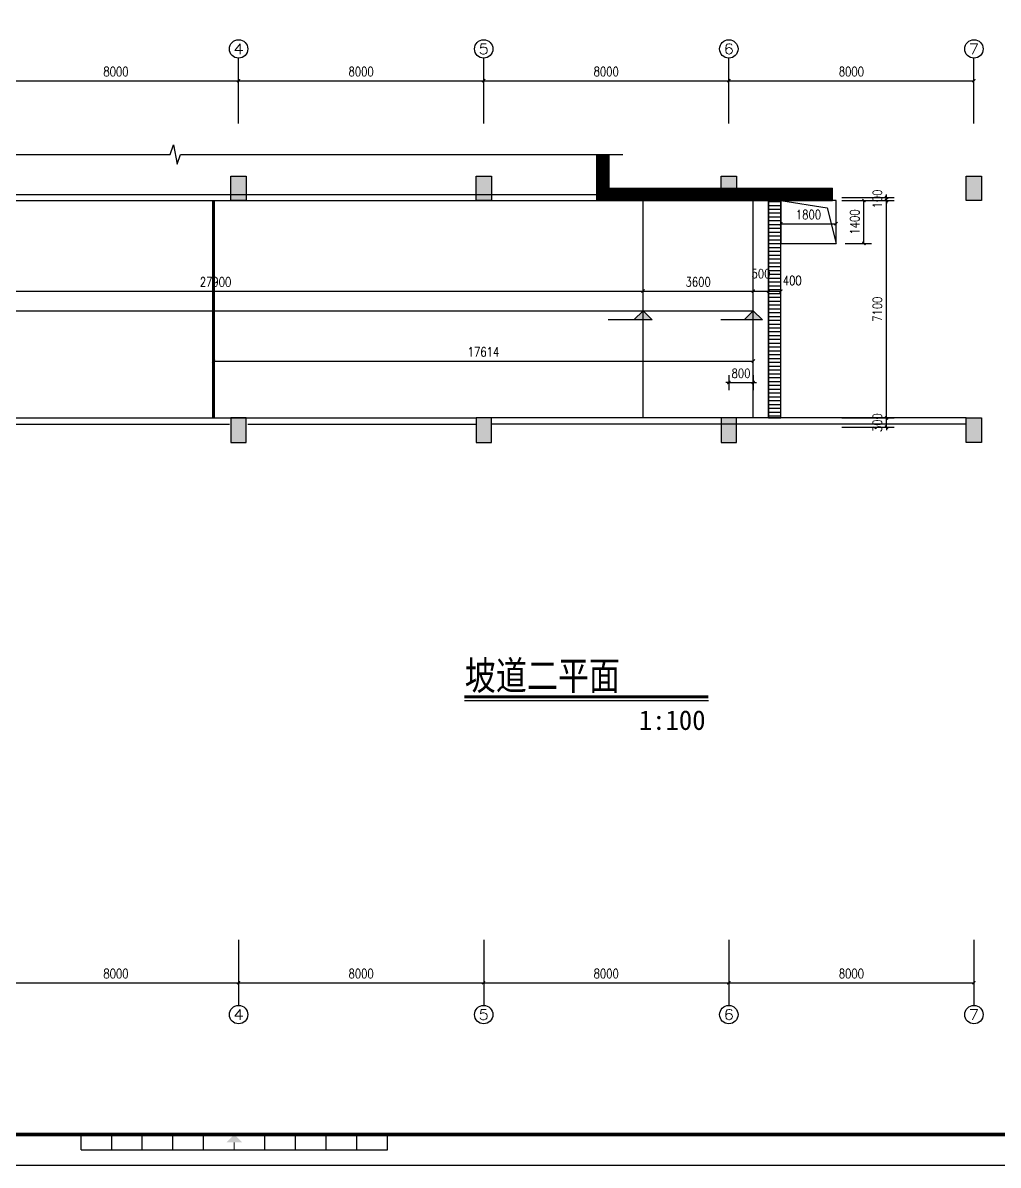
# Model space of a CAD drawing. Extents: x -1348811 to 123514, y -640545 to 749356.
# Drawn here: x -783208 to -751379, y 212828 to 250130 of the extents above; entities that cross this region are included whole.
import ezdxf
from ezdxf.enums import TextEntityAlignment as Align

# ---------------------------------------------------------------- set-up
doc = ezdxf.new("R2010")
doc.units = 0
doc.header["$LTSCALE"] = 10
doc.header["$MEASUREMENT"] = 0
doc.linetypes.add('DASH', pattern=[0.35, 0.25, -0.1])
doc.layers.get('0').update_dxf_attribs({"linetype": 'CONTINUOUS'})
doc.layers.get('Defpoints').update_dxf_attribs({"linetype": 'CONTINUOUS'})
for name, color, linetype in [('A-STAIRS', 9, 'CONTINUOUS'), ('AXIS', 3, 'CONTINUOUS'), ('AXIS_TEXT', 7, 'CONTINUOUS'), ('COLU', 1, 'CONTINUOUS'), ('COLU_HATCH', 252, 'CONTINUOUS'), ('DIM_SYMB', 3, 'CONTINUOUS'), ('PUB_HATCH', 9, 'CONTINUOUS'), ('STAIR', 9, 'CONTINUOUS'), ('STAIRS', 9, 'CONTINUOUS'), ('TK', 7, 'CONTINUOUS'), ('wall', 8, 'CONTINUOUS'), ('图框', 7, 'CONTINUOUS')]:
    doc.layers.add(name, color=color, linetype=linetype)
doc.styles.add('_TCH_AXIS', font='COMPLEX', dxfattribs={"bigfont": 'GBCBIG'})
doc.styles.add('DIM_FONT', font='SIMPLEX', dxfattribs={"width": 0.8, "bigfont": 'HZTXT'})
doc.styles.add('STYLE5', font='simhei.ttf', dxfattribs={"width": 0.7})
doc.styles.add('TKZ1', font='tjromant.shx', dxfattribs={"width": 0.7, "bigfont": 'tjhts.shx'})
doc.dimstyles.new('DIMN', dxfattribs={"dimtxt": 300, "dimasz": 100, "dimexe": 250, "dimexo": 300, "dimgap": 150, "dimtad": 1, "dimdec": 0, "dimzin": 0, "dimdsep": 46, "dimtxsty": 'DIM_FONT', "dimblk": 'ARCHTICK', "dimcen": 0.09, "dimclrt": 7, "dimazin": 2, "dimtfac": 1, "dimtdec": 0, "dimtix": 1, "dimtmove": 2, "dimatfit": 3, "dimfxl": 0, "dimtolj": 1, "dimtzin": 0, "dimarcsym": 0})

# ---------------------------------------------------------------- blocks, each defined once
blk = doc.blocks.new('TJAD_TK_A1')
at = {"layer": '图框'}
for p, q in [((870.88, 361.45), (870.88, 366.45)), ((880.88, 361.45), (880.88, 366.45)), ((890.88, 361.45), (890.88, 366.45)), ((900.88, 361.45), (900.88, 366.45)), ((910.88, 361.45), (910.88, 366.45)), ((930.88, 361.45), (930.88, 366.45)), ((940.88, 361.45), (940.88, 366.45)), ((950.88, 361.45), (950.88, 366.45)), ((960.88, 361.45), (960.88, 366.45)), ((970.88, 361.45), (970.88, 366.45)), ((870.88, 361.45), (970.88, 361.45)), ((500.38, 356.45), (1341.38, 356.45))]:
    blk.add_line(p, q, dxfattribs=at)
at = {"layer": '图框', "const_width": 1.2}
blk.add_lwpolyline([(1331.38, 940.45), (525.38, 940.45), (525.38, 366.45), (1331.38, 366.45)], close=True, dxfattribs=at)
at = {"layer": '图框', "const_width": 0.3}
blk.add_lwpolyline([(920.88, 363.95), (920.88, 361.45)], dxfattribs=at)
at = {"layer": '图框'}
blk.add_solid([(918.38, 363.95), (923.38, 363.95), (920.88, 366.45)], dxfattribs=at)
blk = doc.blocks.new('TJAD_图框_A1')
at = {"layer": '图框'}
blk.add_blockref('TJAD_TK_A1', (0, 0), dxfattribs=at)
blk = doc.blocks.new('_ArchTick')
at = {"color": 0, "linetype": 'ByBlock', "const_width": 0.4}
blk.add_lwpolyline([(-0.5, -0.5), (0.5, 0.5)], dxfattribs=at)
blk = doc.blocks.new('*D2139')
at = {"layer": 'AXIS', "color": 0, "lineweight": -2}
for p, q in [((-760169, 238386), (-760269, 238386)), ((-760169, 238628), (-760169, 238136)), ((-760169, 238386), (-759369, 238386)), ((-759369, 238628), (-759369, 238136)), ((-759369, 238386), (-759269, 238386))]:
    blk.add_line(p, q, dxfattribs=at)
at = {"layer": 'Defpoints', "color": 0}
for p in [(-760169, 238928), (-759369, 238928), (-759369, 238386)]:
    blk.add_point(p, dxfattribs=at)
at = {"layer": 'AXIS', "color": 0, "lineweight": -2, "xscale": 100, "yscale": 100, "zscale": 100}
blk.add_blockref('_ArchTick', (-760169, 238386), dxfattribs=at)
at = {"layer": 'AXIS', "color": 0, "lineweight": -2, "xscale": 100, "yscale": 100, "zscale": 100, "rotation": 180}
blk.add_blockref('_ArchTick', (-759369, 238386), dxfattribs=at)
at = {"layer": 'AXIS', "color": 7, "insert": (-759769, 238686), "char_height": 300, "attachment_point": 5, "style": 'DIM_FONT'}
blk.add_mtext('\\A1;800', dxfattribs=at)
blk = doc.blocks.new('*D2140')
at = {"layer": 'AXIS', "color": 0, "lineweight": -2}
for p, q in [((-756482, 244427), (-754773, 244427)), ((-756482, 244327), (-754773, 244327)), ((-755023, 244427), (-755023, 244527)), ((-755023, 244327), (-755023, 244427)), ((-755023, 244327), (-755023, 244227))]:
    blk.add_line(p, q, dxfattribs=at)
at = {"layer": 'Defpoints', "color": 0}
for p in [(-756782, 244427), (-756782, 244327), (-755023, 244427)]:
    blk.add_point(p, dxfattribs=at)
at = {"layer": 'AXIS', "color": 0, "lineweight": -2, "xscale": 100, "yscale": 100, "zscale": 100}
for p, rotation in [((-755023, 244427), 270), ((-755023, 244327), 90)]:
    blk.add_blockref('_ArchTick', p, dxfattribs=dict(at, rotation=rotation))
at = {"layer": 'AXIS', "color": 7, "insert": (-755323, 244377), "char_height": 300, "attachment_point": 5, "rotation": 90, "style": 'DIM_FONT'}
blk.add_mtext('\\A1;100', dxfattribs=at)
blk = doc.blocks.new('*D2141')
at = {"layer": 'AXIS', "color": 0, "lineweight": -2}
for p, q in [((-756482, 244327), (-754773, 244327)), ((-755023, 237227), (-755023, 244327)), ((-756482, 237227), (-754773, 237227))]:
    blk.add_line(p, q, dxfattribs=at)
at = {"layer": 'Defpoints', "color": 0}
for p in [(-756782, 244327), (-755023, 244327), (-756782, 237227)]:
    blk.add_point(p, dxfattribs=at)
at = {"layer": 'AXIS', "color": 0, "lineweight": -2, "xscale": 100, "yscale": 100, "zscale": 100}
for p, rotation in [((-755023, 244327), 90), ((-755023, 237227), 270)]:
    blk.add_blockref('_ArchTick', p, dxfattribs=dict(at, rotation=rotation))
at = {"layer": 'AXIS', "color": 7, "insert": (-755323, 240777), "char_height": 300, "attachment_point": 5, "rotation": 90, "style": 'DIM_FONT'}
blk.add_mtext('\\A1;7100', dxfattribs=at)
blk = doc.blocks.new('*D2142')
at = {"layer": 'AXIS', "color": 0, "lineweight": -2}
for p, q in [((-755023, 237227), (-755023, 237327)), ((-756482, 237227), (-754773, 237227)), ((-756482, 236927), (-754773, 236927)), ((-755023, 236927), (-755023, 237227)), ((-755023, 236927), (-755023, 236827))]:
    blk.add_line(p, q, dxfattribs=at)
at = {"layer": 'Defpoints', "color": 0}
for p in [(-756782, 237227), (-756782, 236927), (-755023, 237227)]:
    blk.add_point(p, dxfattribs=at)
at = {"layer": 'AXIS', "color": 0, "lineweight": -2, "xscale": 100, "yscale": 100, "zscale": 100}
for p, rotation in [((-755023, 237227), 270), ((-755023, 236927), 90)]:
    blk.add_blockref('_ArchTick', p, dxfattribs=dict(at, rotation=rotation))
at = {"layer": 'AXIS', "color": 7, "insert": (-755323, 237077), "char_height": 300, "attachment_point": 5, "rotation": 90, "style": 'DIM_FONT'}
blk.add_mtext('\\A1;300', dxfattribs=at)
blk = doc.blocks.new('*D2152')
at = {"layer": 'AXIS', "color": 0, "lineweight": -2}
for p, q in [((-784169, 246841), (-784169, 248490)), ((-776169, 246841), (-776169, 248490)), ((-784169, 248240), (-776169, 248240))]:
    blk.add_line(p, q, dxfattribs=at)
at = {"layer": 'Defpoints', "color": 0}
for p in [(-776169, 248240), (-784169, 246541), (-776169, 246541)]:
    blk.add_point(p, dxfattribs=at)
at = {"layer": 'AXIS', "color": 0, "lineweight": -2, "xscale": 100, "yscale": 100, "zscale": 100, "rotation": 180}
blk.add_blockref('_ArchTick', (-784169, 248240), dxfattribs=at)
at = {"layer": 'AXIS', "color": 0, "lineweight": -2, "xscale": 100, "yscale": 100, "zscale": 100}
blk.add_blockref('_ArchTick', (-776169, 248240), dxfattribs=at)
at = {"layer": 'AXIS', "color": 7, "insert": (-780169, 248540), "char_height": 300, "attachment_point": 5, "style": 'DIM_FONT'}
blk.add_mtext('\\A1;8000', dxfattribs=at)
blk = doc.blocks.new('*D2153')
at = {"layer": 'AXIS', "color": 0, "lineweight": -2}
for p, q in [((-776169, 246841), (-776169, 248490)), ((-768169, 246841), (-768169, 248490)), ((-776169, 248240), (-768169, 248240))]:
    blk.add_line(p, q, dxfattribs=at)
at = {"layer": 'Defpoints', "color": 0}
for p in [(-768169, 248240), (-776169, 246541), (-768169, 246541)]:
    blk.add_point(p, dxfattribs=at)
at = {"layer": 'AXIS', "color": 0, "lineweight": -2, "xscale": 100, "yscale": 100, "zscale": 100, "rotation": 180}
blk.add_blockref('_ArchTick', (-776169, 248240), dxfattribs=at)
at = {"layer": 'AXIS', "color": 0, "lineweight": -2, "xscale": 100, "yscale": 100, "zscale": 100}
blk.add_blockref('_ArchTick', (-768169, 248240), dxfattribs=at)
at = {"layer": 'AXIS', "color": 7, "insert": (-772169, 248540), "char_height": 300, "attachment_point": 5, "style": 'DIM_FONT'}
blk.add_mtext('\\A1;8000', dxfattribs=at)
blk = doc.blocks.new('*D2154')
at = {"layer": 'AXIS', "color": 0, "lineweight": -2}
for p, q in [((-768169, 246841), (-768169, 248490)), ((-760169, 246841), (-760169, 248490)), ((-768169, 248240), (-760169, 248240))]:
    blk.add_line(p, q, dxfattribs=at)
at = {"layer": 'Defpoints', "color": 0}
for p in [(-760169, 248240), (-768169, 246541), (-760169, 246541)]:
    blk.add_point(p, dxfattribs=at)
at = {"layer": 'AXIS', "color": 0, "lineweight": -2, "xscale": 100, "yscale": 100, "zscale": 100, "rotation": 180}
blk.add_blockref('_ArchTick', (-768169, 248240), dxfattribs=at)
at = {"layer": 'AXIS', "color": 0, "lineweight": -2, "xscale": 100, "yscale": 100, "zscale": 100}
blk.add_blockref('_ArchTick', (-760169, 248240), dxfattribs=at)
at = {"layer": 'AXIS', "color": 7, "insert": (-764169, 248540), "char_height": 300, "attachment_point": 5, "style": 'DIM_FONT'}
blk.add_mtext('\\A1;8000', dxfattribs=at)
blk = doc.blocks.new('*D2155')
at = {"layer": 'AXIS', "color": 0, "lineweight": -2}
for p, q in [((-760169, 246841), (-760169, 248490)), ((-752169, 246841), (-752169, 248490)), ((-760169, 248240), (-752169, 248240))]:
    blk.add_line(p, q, dxfattribs=at)
at = {"layer": 'Defpoints', "color": 0}
for p in [(-752169, 248240), (-760169, 246541), (-752169, 246541)]:
    blk.add_point(p, dxfattribs=at)
at = {"layer": 'AXIS', "color": 0, "lineweight": -2, "xscale": 100, "yscale": 100, "zscale": 100, "rotation": 180}
blk.add_blockref('_ArchTick', (-760169, 248240), dxfattribs=at)
at = {"layer": 'AXIS', "color": 0, "lineweight": -2, "xscale": 100, "yscale": 100, "zscale": 100}
blk.add_blockref('_ArchTick', (-752169, 248240), dxfattribs=at)
at = {"layer": 'AXIS', "color": 7, "insert": (-756169, 248540), "char_height": 300, "attachment_point": 5, "style": 'DIM_FONT'}
blk.add_mtext('\\A1;8000', dxfattribs=at)
blk = doc.blocks.new('*D2159')
at = {"layer": 'AXIS', "color": 0, "lineweight": -2}
for p, q in [((-776983, 238520), (-776983, 239336)), ((-759369, 238520), (-759369, 239336)), ((-776983, 239086), (-759369, 239086))]:
    blk.add_line(p, q, dxfattribs=at)
at = {"layer": 'Defpoints', "color": 0}
for p in [(-759369, 239086), (-776983, 238220), (-759369, 238220)]:
    blk.add_point(p, dxfattribs=at)
at = {"layer": 'AXIS', "color": 0, "lineweight": -2, "xscale": 100, "yscale": 100, "zscale": 100, "rotation": 180}
blk.add_blockref('_ArchTick', (-776983, 239086), dxfattribs=at)
at = {"layer": 'AXIS', "color": 0, "lineweight": -2, "xscale": 100, "yscale": 100, "zscale": 100}
blk.add_blockref('_ArchTick', (-759369, 239086), dxfattribs=at)
at = {"layer": 'AXIS', "color": 7, "insert": (-768176, 239386), "char_height": 300, "attachment_point": 5, "style": 'DIM_FONT'}
blk.add_mtext('\\A1;17614', dxfattribs=at)
blk = doc.blocks.new('*D2160')
at = {"layer": 'AXIS', "color": 0, "lineweight": -2}
for p, q in [((-756369, 244327), (-755509, 244327)), ((-755759, 242927), (-755759, 244327)), ((-756369, 242927), (-755509, 242927))]:
    blk.add_line(p, q, dxfattribs=at)
at = {"layer": 'Defpoints', "color": 0}
for p in [(-756669, 244327), (-755759, 244327), (-756669, 242927)]:
    blk.add_point(p, dxfattribs=at)
at = {"layer": 'AXIS', "color": 0, "lineweight": -2, "xscale": 100, "yscale": 100, "zscale": 100}
for p, rotation in [((-755759, 244327), 90), ((-755759, 242927), 270)]:
    blk.add_blockref('_ArchTick', p, dxfattribs=dict(at, rotation=rotation))
at = {"layer": 'AXIS', "color": 7, "insert": (-756059, 243627), "char_height": 300, "attachment_point": 5, "rotation": 90, "style": 'DIM_FONT'}
blk.add_mtext('\\A1;1400', dxfattribs=at)
blk = doc.blocks.new('*D2161')
at = {"layer": 'AXIS', "color": 0, "lineweight": -2}
for p, q in [((-758469, 243510), (-758469, 243820)), ((-756669, 243510), (-756669, 243820)), ((-758469, 243570), (-756669, 243570))]:
    blk.add_line(p, q, dxfattribs=at)
at = {"layer": 'Defpoints', "color": 0}
for p in [(-758469, 243210), (-756669, 243570), (-756669, 243210)]:
    blk.add_point(p, dxfattribs=at)
at = {"layer": 'AXIS', "color": 0, "lineweight": -2, "xscale": 100, "yscale": 100, "zscale": 100, "rotation": 180}
blk.add_blockref('_ArchTick', (-758469, 243570), dxfattribs=at)
at = {"layer": 'AXIS', "color": 0, "lineweight": -2, "xscale": 100, "yscale": 100, "zscale": 100}
blk.add_blockref('_ArchTick', (-756669, 243570), dxfattribs=at)
at = {"layer": 'AXIS', "color": 7, "insert": (-757569, 243870), "char_height": 300, "attachment_point": 5, "style": 'DIM_FONT'}
blk.add_mtext('\\A1;1800', dxfattribs=at)
blk = doc.blocks.new('*D2162')
at = {"layer": 'AXIS', "color": 0, "lineweight": -2}
for p, q in [((-790869, 241027), (-790869, 241621)), ((-790869, 241371), (-762969, 241371)), ((-762969, 241027), (-762969, 241621))]:
    blk.add_line(p, q, dxfattribs=at)
at = {"layer": 'Defpoints', "color": 0}
for p in [(-762969, 241371), (-790869, 240727), (-762969, 240727)]:
    blk.add_point(p, dxfattribs=at)
at = {"layer": 'AXIS', "color": 0, "lineweight": -2, "xscale": 100, "yscale": 100, "zscale": 100, "rotation": 180}
blk.add_blockref('_ArchTick', (-790869, 241371), dxfattribs=at)
at = {"layer": 'AXIS', "color": 0, "lineweight": -2, "xscale": 100, "yscale": 100, "zscale": 100}
blk.add_blockref('_ArchTick', (-762969, 241371), dxfattribs=at)
at = {"layer": 'AXIS', "color": 7, "insert": (-776919, 241671), "char_height": 300, "attachment_point": 5, "style": 'DIM_FONT'}
blk.add_mtext('\\A1;27900', dxfattribs=at)
blk = doc.blocks.new('*D2163')
at = {"layer": 'AXIS', "color": 0, "lineweight": -2}
for p, q in [((-762969, 241027), (-762969, 241621)), ((-762969, 241371), (-759369, 241371)), ((-759369, 241027), (-759369, 241621))]:
    blk.add_line(p, q, dxfattribs=at)
at = {"layer": 'Defpoints', "color": 0}
for p in [(-759369, 241371), (-762969, 240727), (-759369, 240727)]:
    blk.add_point(p, dxfattribs=at)
at = {"layer": 'AXIS', "color": 0, "lineweight": -2, "xscale": 100, "yscale": 100, "zscale": 100, "rotation": 180}
blk.add_blockref('_ArchTick', (-762969, 241371), dxfattribs=at)
at = {"layer": 'AXIS', "color": 0, "lineweight": -2, "xscale": 100, "yscale": 100, "zscale": 100}
blk.add_blockref('_ArchTick', (-759369, 241371), dxfattribs=at)
at = {"layer": 'AXIS', "color": 7, "insert": (-761169, 241671), "char_height": 300, "attachment_point": 5, "style": 'DIM_FONT'}
blk.add_mtext('\\A1;3600', dxfattribs=at)
blk = doc.blocks.new('*D2164')
at = {"layer": 'AXIS', "color": 0, "lineweight": -2}
for p, q in [((-759369, 241027), (-759369, 241621)), ((-759369, 241371), (-758869, 241371)), ((-758869, 241027), (-758869, 241621))]:
    blk.add_line(p, q, dxfattribs=at)
at = {"layer": 'Defpoints', "color": 0}
for p in [(-758869, 241371), (-759369, 240727), (-758869, 240727)]:
    blk.add_point(p, dxfattribs=at)
at = {"layer": 'AXIS', "color": 0, "lineweight": -2, "xscale": 100, "yscale": 100, "zscale": 100, "rotation": 180}
blk.add_blockref('_ArchTick', (-759369, 241371), dxfattribs=at)
at = {"layer": 'AXIS', "color": 0, "lineweight": -2, "xscale": 100, "yscale": 100, "zscale": 100}
blk.add_blockref('_ArchTick', (-758869, 241371), dxfattribs=at)
at = {"layer": 'AXIS', "color": 7, "insert": (-759119, 241939), "char_height": 300, "attachment_point": 5, "style": 'DIM_FONT'}
blk.add_mtext('\\A1;500', dxfattribs=at)
blk = doc.blocks.new('*D2165')
at = {"layer": 'AXIS', "color": 0, "lineweight": -2}
for p, q in [((-758869, 241027), (-758869, 241621)), ((-758869, 241371), (-758469, 241371)), ((-758469, 241027), (-758469, 241621))]:
    blk.add_line(p, q, dxfattribs=at)
at = {"layer": 'Defpoints', "color": 0}
for p in [(-758469, 241371), (-758869, 240727), (-758469, 240727)]:
    blk.add_point(p, dxfattribs=at)
at = {"layer": 'AXIS', "color": 0, "lineweight": -2, "xscale": 100, "yscale": 100, "zscale": 100, "rotation": 180}
blk.add_blockref('_ArchTick', (-758869, 241371), dxfattribs=at)
at = {"layer": 'AXIS', "color": 0, "lineweight": -2, "xscale": 100, "yscale": 100, "zscale": 100}
blk.add_blockref('_ArchTick', (-758469, 241371), dxfattribs=at)
at = {"layer": 'AXIS', "color": 7, "insert": (-758099, 241716), "char_height": 300, "attachment_point": 5, "style": 'DIM_FONT'}
blk.add_mtext('\\A1;400', dxfattribs=at)
blk = doc.blocks.new('*D2174')
at = {"layer": 'AXIS', "color": 0, "lineweight": -2}
for p, q in [((-784169, 220183), (-784169, 218534)), ((-776169, 220183), (-776169, 218534)), ((-784169, 218784), (-776169, 218784))]:
    blk.add_line(p, q, dxfattribs=at)
at = {"layer": 'Defpoints', "color": 0}
for p in [(-784169, 220483), (-776169, 220483), (-776169, 218784)]:
    blk.add_point(p, dxfattribs=at)
at = {"layer": 'AXIS', "color": 0, "lineweight": -2, "xscale": 100, "yscale": 100, "zscale": 100, "rotation": 180}
blk.add_blockref('_ArchTick', (-784169, 218784), dxfattribs=at)
at = {"layer": 'AXIS', "color": 0, "lineweight": -2, "xscale": 100, "yscale": 100, "zscale": 100}
blk.add_blockref('_ArchTick', (-776169, 218784), dxfattribs=at)
at = {"layer": 'AXIS', "color": 7, "insert": (-780169, 219084), "char_height": 300, "attachment_point": 5, "style": 'DIM_FONT'}
blk.add_mtext('\\A1;8000', dxfattribs=at)
blk = doc.blocks.new('*D2175')
at = {"layer": 'AXIS', "color": 0, "lineweight": -2}
for p, q in [((-776169, 220183), (-776169, 218534)), ((-768169, 220183), (-768169, 218534)), ((-776169, 218784), (-768169, 218784))]:
    blk.add_line(p, q, dxfattribs=at)
at = {"layer": 'Defpoints', "color": 0}
for p in [(-776169, 220483), (-768169, 220483), (-768169, 218784)]:
    blk.add_point(p, dxfattribs=at)
at = {"layer": 'AXIS', "color": 0, "lineweight": -2, "xscale": 100, "yscale": 100, "zscale": 100, "rotation": 180}
blk.add_blockref('_ArchTick', (-776169, 218784), dxfattribs=at)
at = {"layer": 'AXIS', "color": 0, "lineweight": -2, "xscale": 100, "yscale": 100, "zscale": 100}
blk.add_blockref('_ArchTick', (-768169, 218784), dxfattribs=at)
at = {"layer": 'AXIS', "color": 7, "insert": (-772169, 219084), "char_height": 300, "attachment_point": 5, "style": 'DIM_FONT'}
blk.add_mtext('\\A1;8000', dxfattribs=at)
blk = doc.blocks.new('*D2176')
at = {"layer": 'AXIS', "color": 0, "lineweight": -2}
for p, q in [((-768169, 220183), (-768169, 218534)), ((-760169, 220183), (-760169, 218534)), ((-768169, 218784), (-760169, 218784))]:
    blk.add_line(p, q, dxfattribs=at)
at = {"layer": 'Defpoints', "color": 0}
for p in [(-768169, 220483), (-760169, 220483), (-760169, 218784)]:
    blk.add_point(p, dxfattribs=at)
at = {"layer": 'AXIS', "color": 0, "lineweight": -2, "xscale": 100, "yscale": 100, "zscale": 100, "rotation": 180}
blk.add_blockref('_ArchTick', (-768169, 218784), dxfattribs=at)
at = {"layer": 'AXIS', "color": 0, "lineweight": -2, "xscale": 100, "yscale": 100, "zscale": 100}
blk.add_blockref('_ArchTick', (-760169, 218784), dxfattribs=at)
at = {"layer": 'AXIS', "color": 7, "insert": (-764169, 219084), "char_height": 300, "attachment_point": 5, "style": 'DIM_FONT'}
blk.add_mtext('\\A1;8000', dxfattribs=at)
blk = doc.blocks.new('*D2177')
at = {"layer": 'AXIS', "color": 0, "lineweight": -2}
for p, q in [((-760169, 220183), (-760169, 218534)), ((-752169, 220183), (-752169, 218534)), ((-760169, 218784), (-752169, 218784))]:
    blk.add_line(p, q, dxfattribs=at)
at = {"layer": 'Defpoints', "color": 0}
for p in [(-760169, 220483), (-752169, 220483), (-752169, 218784)]:
    blk.add_point(p, dxfattribs=at)
at = {"layer": 'AXIS', "color": 0, "lineweight": -2, "xscale": 100, "yscale": 100, "zscale": 100, "rotation": 180}
blk.add_blockref('_ArchTick', (-760169, 218784), dxfattribs=at)
at = {"layer": 'AXIS', "color": 0, "lineweight": -2, "xscale": 100, "yscale": 100, "zscale": 100}
blk.add_blockref('_ArchTick', (-752169, 218784), dxfattribs=at)
at = {"layer": 'AXIS', "color": 7, "insert": (-756169, 219084), "char_height": 300, "attachment_point": 5, "style": 'DIM_FONT'}
blk.add_mtext('\\A1;8000', dxfattribs=at)

msp = doc.modelspace()

# ---------------------------------------------------------------- hatches: boundary and pattern name
at = {"layer": 'AXIS'}
for points in [[(-762968.5, 240727.4), (-762668.5, 240427.4), (-763268.5, 240427.4)], [(-759368.5, 240727.4), (-759068.5, 240427.4), (-759668.5, 240427.4)]]:
    msp.add_hatch(color=256, dxfattribs=at).paths.add_polyline_path(points)
at = {"layer": 'COLU_HATCH'}
for points in [[(-776418.5, 245127.4), (-775918.5, 245127.4), (-775918.5, 244327.4), (-776418.5, 244327.4)], [(-768418.5, 245127.4), (-767918.5, 245127.4), (-767918.5, 244327.4), (-768418.5, 244327.4)], [(-760418.5, 245127.4), (-759918.5, 245127.4), (-759918.5, 244327.4), (-760418.5, 244327.4)], [(-752418.5, 245127.4), (-751918.5, 245127.4), (-751918.5, 244327.4), (-752418.5, 244327.4)], [(-776418.5, 236427.4), (-775918.5, 236427.4), (-775918.5, 237227.4), (-776418.5, 237227.4)], [(-768418.5, 236427.4), (-767918.5, 236427.4), (-767918.5, 237227.4), (-768418.5, 237227.4)], [(-760418.5, 236427.4), (-759918.5, 236427.4), (-759918.5, 237227.4), (-760418.5, 237227.4)], [(-752418.5, 237227.4), (-751918.5, 237227.4), (-751918.5, 236427.4), (-752418.5, 236427.4)]]:
    msp.add_hatch(color=256, dxfattribs=at).paths.add_polyline_path(points)
at = {"layer": 'STAIRS'}
h = msp.add_hatch(dxfattribs=at)
h.set_pattern_fill('ANSI31', color=252, scale=1000, angle=315, style=0)
h.set_pattern_definition([(0, (-213660.88, 429920.27), (4e-14, 125), [])])
h.paths.add_polyline_path([(-758868.5, 237227.4), (-758468.5, 237227.4), (-758468.5, 244327.4), (-758868.5, 244327.4)])

# ---------------------------------------------------------------- linework, layer by layer
at = {"layer": 'A-STAIRS', "linetype": 'ByBlock'}
for p, q in [((-762968.5, 237227.4), (-762968.5, 244327.4)), ((-759368.5, 244327.4), (-759478.5, 244327.4)), ((-759368.5, 237227.4), (-759368.5, 244327.4)), ((-758868.5, 237227.4), (-758868.5, 244327.4)), ((-758868.5, 244327.4), (-758468.5, 244327.4)), ((-758468.5, 237227.4), (-758468.5, 244327.4)), ((-759368.5, 237227.4), (-759478.5, 237227.4)), ((-758868.5, 237227.4), (-758468.5, 237227.4))]:
    msp.add_line(p, q, dxfattribs=at)
at = {"layer": 'A-STAIRS', "linetype": 'DASH', "const_width": 100}
msp.add_lwpolyline([(-776982.5, 237227.4), (-776982.5, 244327.4)], dxfattribs=at)
at = {"layer": 'A-STAIRS', "linetype": 'ByBlock'}
for points in [[(-758868.5, 237227.4), (-758468.5, 237227.4), (-758468.5, 244327.4), (-758868.5, 244327.4)], [(-756668.5, 242927.4), (-756668.5, 244327.4), (-758468.5, 244327.4), (-758468.5, 242927.4)]]:
    msp.add_lwpolyline(points, close=True, dxfattribs=at)
for points in [[(-758468.5, 244327.4), (-756958.6, 244088.7), (-756668.5, 242927.4)], [(-790868.5, 240727.4), (-759368.5, 240727.4)]]:
    msp.add_lwpolyline(points, dxfattribs=at)
at = {"layer": 'AXIS'}
for p, q in [((-776168.5, 246991.4), (-776168.5, 248979.8)), ((-768168.5, 246991.4), (-768168.5, 248979.8)), ((-760168.5, 246991.4), (-760168.5, 248979.8)), ((-752168.5, 246991.4), (-752168.5, 248979.8)), ((-762968.5, 240727.4), (-763268.5, 240427.4)), ((-762968.5, 240727.4), (-762668.5, 240427.4)), ((-759368.5, 240727.4), (-759668.5, 240427.4)), ((-759368.5, 240727.4), (-759068.5, 240427.4)), ((-762668.5, 240427.4), (-764105.1, 240427.4)), ((-759068.5, 240427.4), (-760428.4, 240427.4)), ((-776168.5, 220032.6), (-776168.5, 218044.1)), ((-768168.5, 220032.6), (-768168.5, 218044.1)), ((-760168.5, 220032.6), (-760168.5, 218044.1)), ((-752168.5, 220032.6), (-752168.5, 218044.1))]:
    msp.add_line(p, q, dxfattribs=at)
for centre in [(-776168.5, 249279.8), (-768168.5, 249279.8), (-760168.5, 249279.8), (-752168.5, 249279.8), (-776168.5, 217744.1), (-768168.5, 217744.1), (-760168.5, 217744.1), (-752168.5, 217744.1)]:
    msp.add_circle(centre, 300, dxfattribs=at)
at = {"layer": 'COLU'}
for points in [[(-776418.5, 245127.4), (-775918.5, 245127.4), (-775918.5, 244327.4), (-776418.5, 244327.4)], [(-768418.5, 245127.4), (-767918.5, 245127.4), (-767918.5, 244327.4), (-768418.5, 244327.4)], [(-760418.5, 245127.4), (-759918.5, 245127.4), (-759918.5, 244327.4), (-760418.5, 244327.4)], [(-752418.5, 245127.4), (-751918.5, 245127.4), (-751918.5, 244327.4), (-752418.5, 244327.4)], [(-776418.5, 236427.4), (-775918.5, 236427.4), (-775918.5, 237227.4), (-776418.5, 237227.4)], [(-768418.5, 236427.4), (-767918.5, 236427.4), (-767918.5, 237227.4), (-768418.5, 237227.4)], [(-760418.5, 236427.4), (-759918.5, 236427.4), (-759918.5, 237227.4), (-760418.5, 237227.4)], [(-752418.5, 237227.4), (-751918.5, 237227.4), (-751918.5, 236427.4), (-752418.5, 236427.4)]]:
    msp.add_lwpolyline(points, close=True, dxfattribs=at)
at = {"layer": 'DIM_SYMB'}
msp.add_lwpolyline([(-792832.1, 245827.4), (-778400.9, 245827.4), (-778286.2, 246142.4), (-778175.2, 245512.4), (-778063.4, 245827.4), (-763632.1, 245827.4)], dxfattribs=at)
msp.add_lwpolyline([(-790868.5, 240727.4, 0, 0, 0), (-759668.5, 240727.4, 80, 0, 0), (-759368.5, 240727.4, 0, 0, 0)], format="xyseb", dxfattribs=at)
at = {"layer": 'PUB_HATCH', "const_width": 400}
msp.add_lwpolyline([(-764282.1, 245827.4), (-764282.1, 244527.4), (-756782.1, 244527.4)], dxfattribs=at)
at = {"layer": 'TK'}
msp.add_line((-768795.2, 228005.1), (-760835.6, 228005.1), dxfattribs=at)
at = {"layer": 'TK', "const_width": 100}
msp.add_lwpolyline([(-768795.2, 228125.1), (-760835.6, 228125.1)], dxfattribs=at)
at = {"layer": 'wall'}
msp.add_line((-756782.1, 244327.4), (-756782.1, 244727.4), dxfattribs=at)
at = {"layer": 'wall', "linetype": 'ByBlock'}
for p, q in [((-783918.5, 244527.4), (-764482.1, 244527.4)), ((-783918.5, 244327.4), (-764482.1, 244327.4)), ((-783918.5, 237227.4), (-768418.5, 237227.4)), ((-783918.5, 237027.4), (-776468.5, 237027.4)), ((-775868.5, 237027.4), (-768418.5, 237027.4)), ((-752418.5, 237227.4), (-767918.5, 237227.4)), ((-752418.5, 237027.4), (-767918.5, 237027.4))]:
    msp.add_line(p, q, dxfattribs=at)
at = {"layer": 'wall'}
for points in [[(-764482.1, 245827.4), (-764482.1, 244327.4), (-756782.1, 244327.4)], [(-764082.1, 245827.4), (-764082.1, 244727.4), (-756782.1, 244727.4)]]:
    msp.add_lwpolyline(points, dxfattribs=at)

# ---------------------------------------------------------------- block references
at = {"layer": 'STAIR', "xscale": 100, "yscale": 100, "zscale": 100}
msp.add_blockref('TJAD_图框_A1', (-868397.3, 177182.9), dxfattribs=at)

# ---------------------------------------------------------------- texts
at = {"layer": 'AXIS_TEXT', "style": '_TCH_AXIS'}
for s, width, p, p2 in [('4', 1.3125, (-776338.2, 249110.1), (-775998.8, 249110.1)), ('5', 1.5, (-768338.2, 249110.1), (-767998.8, 249110.1)), ('6', 1.5, (-760338.2, 249110.1), (-759998.8, 249110.1)), ('7', 1.5, (-752338.2, 249110.1), (-751998.8, 249110.1)), ('4', 1.3125, (-776338.2, 217574.4), (-775998.8, 217574.4)), ('5', 1.5, (-768338.2, 217574.4), (-767998.8, 217574.4)), ('6', 1.5, (-760338.2, 217574.4), (-759998.8, 217574.4)), ('7', 1.5, (-752338.2, 217574.4), (-751998.8, 217574.4))]:
    msp.add_text(s, height=339.4, dxfattribs=dict(at, width=width)).set_placement(p, p2, align=Align.FIT)
at = {"layer": 'TK'}
for s, height, style, p in [('坡道二平面', 1066.67, 'TKZ1', (-768786.7, 228245.2)), ('1:100  ', 640, 'STYLE5', (-763104.6, 227040.6))]:
    msp.add_text(s, height=height, dxfattribs=dict(at, style=style)).set_placement(p)

# ---------------------------------------------------------------- dimensions: what is measured, and where the dimension line sits
at = {"layer": 'AXIS'}
for p1, p2, distance, picture, middle in [((-784168.5, 246541.4), (-776168.5, 246541.4), 1698.8, '*D2152', (-780168.5, 248540.3)), ((-776168.5, 246541.4), (-768168.5, 246541.4), 1698.8, '*D2153', (-772168.5, 248540.3)), ((-768168.5, 246541.4), (-760168.5, 246541.4), 1698.8, '*D2154', (-764168.5, 248540.3)), ((-760168.5, 246541.4), (-752168.5, 246541.4), 1698.8, '*D2155', (-756168.5, 248540.3)), ((-756782.1, 244327.4), (-756782.1, 244427.4), -1759, '*D2140', (-755323.1, 244377.4)), ((-756782.1, 237227.4), (-756782.1, 244327.4), -1759, '*D2141', (-755323.1, 240777.4)), ((-756668.5, 242927.4), (-756668.5, 244327.4), -909.5, '*D2160', (-756059, 243627.4)), ((-758468.5, 243210), (-756668.5, 243210), 359.5, '*D2161', (-757568.5, 243869.5)), ((-790868.5, 240727.4), (-762968.5, 240727.4), 643.7, '*D2162', (-776918.5, 241671.1)), ((-762968.5, 240727.4), (-759368.5, 240727.4), 643.7, '*D2163', (-761168.5, 241671.1)), ((-776982.5, 238219.8), (-759368.5, 238219.8), 865.8, '*D2159', (-768175.5, 239385.6)), ((-760168.5, 238927.7), (-759368.5, 238927.7), -541.8, '*D2139', (-759768.5, 238685.9)), ((-756782.1, 236927.4), (-756782.1, 237227.4), -1759, '*D2142', (-755323.1, 237077.4)), ((-784168.5, 220482.6), (-776168.5, 220482.6), -1698.8, '*D2174', (-780168.5, 219083.7)), ((-776168.5, 220482.6), (-768168.5, 220482.6), -1698.8, '*D2175', (-772168.5, 219083.7)), ((-768168.5, 220482.6), (-760168.5, 220482.6), -1698.8, '*D2176', (-764168.5, 219083.7)), ((-760168.5, 220482.6), (-752168.5, 220482.6), -1698.8, '*D2177', (-756168.5, 219083.7))]:
    dim = msp.add_aligned_dim(p1=p1, p2=p2, distance=distance, dimstyle='DIMN', dxfattribs=at)
    dim.commit()
    dim.dimension.update_dxf_attribs({"geometry": picture, "text_midpoint": middle})
for base, p1, p2, picture, middle in [((-758868.5, 241371.1), (-759368.5, 240727.4), (-758868.5, 240727.4), '*D2164', (-759118.5, 241938.6)), ((-758468.5, 241371.1), (-758868.5, 240727.4), (-758468.5, 240727.4), '*D2165', (-758098.5, 241716.1))]:
    dim = msp.add_linear_dim(base=base, p1=p1, p2=p2, angle=0, dimstyle='DIMN', dxfattribs=at)
    dim.commit()
    dim.dimension.update_dxf_attribs({"geometry": picture, "text_midpoint": middle, "dimtype": 161})

doc.saveas('drawing.dxf')
